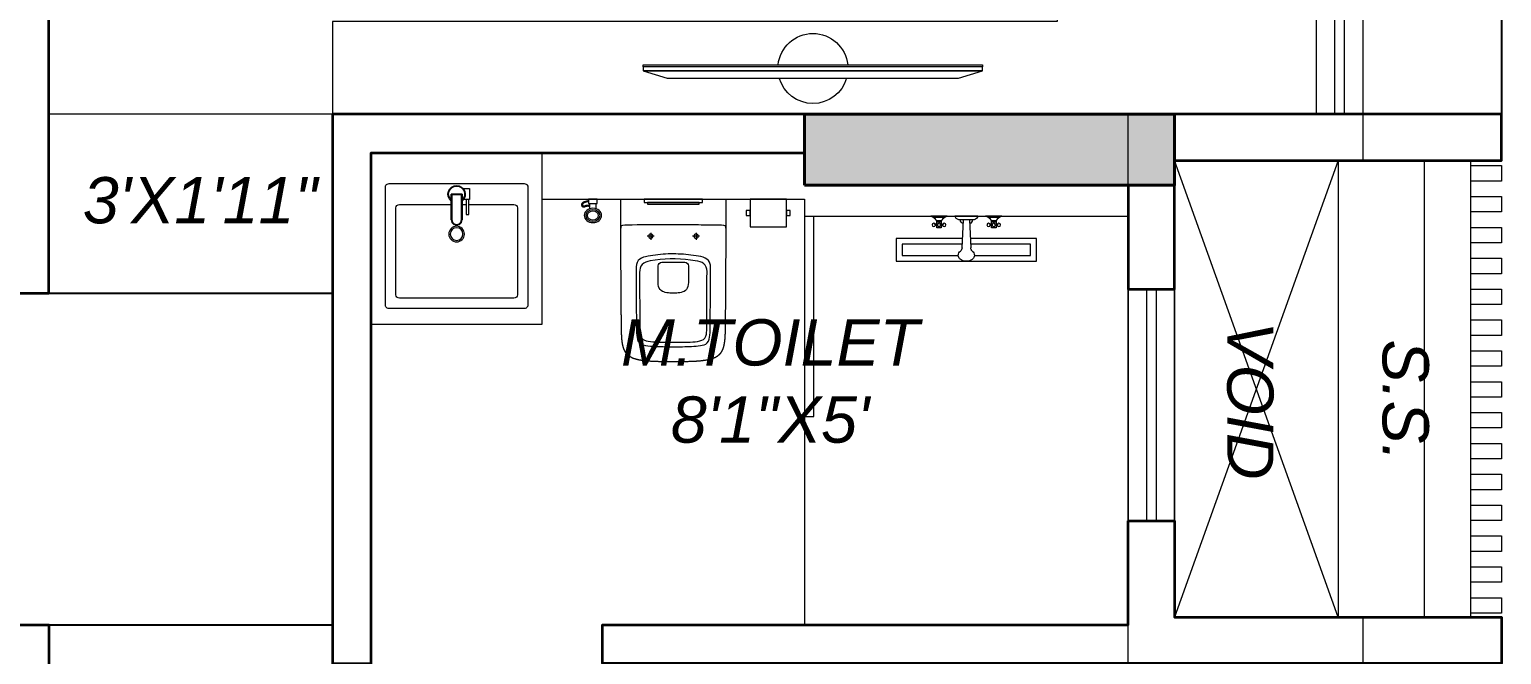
# Model space of a CAD drawing. Header units: millimetres. Extents: x 0 to 125073, y 0 to 71249.
# Drawn here: x 103152 to 107924, y 53263 to 55288 of the extents above; entities that cross this region are included whole.
import ezdxf
from ezdxf.lldxf.tags import DXFTag

# ---------------------------------------------------------------- set-up
doc = ezdxf.new("R2010")
doc.units = ezdxf.units.MM
doc.linetypes.add('DASH', pattern=[1, 0.5, -0.5])
for name, color, linetype, lineweight, true_color in [('DA_BEAM', 7, 'DASH', 15, 0xc2c20000), ('DA_BUILDING LINE', 7, 'Continuous', 9, 0xc2db0000), ('DA_FURNITURE', 102, 'Continuous', 5, 0xc2666666), ('DA_FURNITURE HIDDEN', 102, 'Continuous', 5, 0xc2666666)]:
    doc.layers.add(name, color=color, linetype=linetype, lineweight=lineweight, true_color=true_color)
for name, color, linetype, lineweight in [('DA_CARPET AREA RERA', 30, 'Continuous', 9), ('DA_COLUMN', 40, 'Continuous', 40), ('DA_DOTTED LINES', 8, 'DASH', 5), ('DA_ELEVATION FEATURE', 5, 'Continuous', 5), ('DA_LINE', 155, 'Continuous', 9), ('DA_TEXT IN SQ.FT', 193, 'Continuous', 9), ('DA_WALL', 7, 'Continuous', 35), ('DA_WINDOW', 4, 'Continuous', 9)]:
    doc.layers.add(name, color=color, linetype=linetype, lineweight=lineweight)
for name, color, linetype in [('DA_CHAJJA', 44, 'Continuous'), ('DA_COLUMN HATCH', 251, 'Continuous'), ('DA_DOOR', 35, 'Continuous')]:
    doc.layers.add(name, color=color, linetype=linetype)
doc.styles.get("Standard").update_dxf_attribs({"font": 'arial.ttf'})
tags = doc.linetypes.add('( Hidden )', pattern=[0.375, 0.25, -0.125]).pattern_tags.tags
tags[6:7] = [DXFTag(74, 4), DXFTag(75, 0), DXFTag(340, '0'), DXFTag(46, 1.0), DXFTag(50, 0.0), DXFTag(44, 0.0), DXFTag(45, 0.0)]
tags[4:5] = [DXFTag(74, 4), DXFTag(75, 0), DXFTag(340, '0'), DXFTag(46, 1.0), DXFTag(50, 0.0), DXFTag(44, 0.0), DXFTag(45, 0.0)]

# ---------------------------------------------------------------- blocks, each defined once
blk = doc.blocks.new('GSHGJSDFGJ')
at = {"layer": 'DA_BUILDING LINE', "linetype": '( Hidden )', "ltscale": 500}
blk.add_lwpolyline([(-3283.6, 99801.5), (676.4, 99801.5), (676.4, 97466.5), (1941.4, 97466.5), (1941.4, 98841.5), (6431.4, 98841.5), (6431.4, 95191.5), (5821.4, 95191.5), (5821.4, 93711.5), (6431.4, 93711.5), (6431.4, 90061.5), (-533.6, 90061.5), (-533.6, 91111.5), (-1283.6, 91111.5), (-2523.6, 91111.5), (-2523.6, 89661.5), (-5998.6, 89661.5)], dxfattribs=at)
blk = doc.blocks.new('A$C7B5F7F67-flat-2-flat-1-flat-2')
at = {"layer": 'DA_FURNITURE', "ltscale": 8}
for p, q in [((0.0675, -0.045), (0.0675, -0.2128)), ((0.36, -0.0338), (0.0788, -0.0338)), ((0.3713, -0.4163), (0.3713, -0.045)), ((0.0675, -0.2484), (0.0675, -0.2614)), ((0.0675, -0.2696), (0.0675, -0.4163)), ((0.0788, -0.4275), (0.36, -0.4275))]:
    blk.add_line(p, q, dxfattribs=at)
at = {"layer": 'DA_FURNITURE'}
for points in [[(0.0113, -0.4613), (0.3938, -0.4613), (0.3967, -0.4609), (0.3994, -0.4597), (0.4017, -0.458), (0.4035, -0.4556), (0.4046, -0.4529), (0.405, -0.45), (0.405, -0.0113), (0.4046, -0.0083), (0.4035, -0.0056), (0.4017, -0.0033), (0.3994, -0.0015), (0.3967, -0.0004), (0.3938, 0), (0.0113, 0), (0.0083, -0.0004), (0.0056, -0.0015), (0.0033, -0.0033), (0.0015, -0.0056), (0.0004, -0.0083), (0, -0.0113), (0, -0.45), (0.0004, -0.4529), (0.0015, -0.4556), (0.0033, -0.458), (0.0056, -0.4597), (0.0083, -0.4609)], [(0.1171, -0.2484), (0.0342, -0.2484), (0.0342, -0.2128), (0.1171, -0.2128), (0.126, -0.2152), (0.1325, -0.2217), (0.1349, -0.2306), (0.1325, -0.2395), (0.126, -0.246)], [(0.1171, -0.2463), (0.0363, -0.2463), (0.0363, -0.215), (0.1171, -0.215), (0.1249, -0.2171), (0.1307, -0.2228), (0.1327, -0.2306), (0.1307, -0.2384), (0.1249, -0.2442)], [(0.052, -0.2696), (0.052, -0.2614), (0.0997, -0.2614), (0.0997, -0.2696)]]:
    blk.add_lwpolyline(points, close=True, dxfattribs=at)
for points in [[(0.1171, -0.2128), (0.0342, -0.2128), (0.0342, -0.2484), (0.1171, -0.2484)], [(0.0163, -0.2523), (0.0163, -0.2523), (0.0163, -0.2724), (0.052, -0.2724), (0.052, -0.2524)]]:
    blk.add_lwpolyline(points, dxfattribs=at)
at = {"layer": 'DA_FURNITURE', "ltscale": 8}
for radius in [0.0253, 0.0205]:
    blk.add_circle((0.1637, -0.2304), radius, dxfattribs=at)
for centre, radius, start, end in [((0.0788, -0.045), 0.0113, 90, 180), ((0.36, -0.045), 0.0113, 360, 90), ((0.0342, -0.2306), 0.0281, 39.2551, 320.7449), ((0.0342, -0.2306), 0.026, 43.2723, 316.7277), ((0.0788, -0.4163), 0.0113, 180, 270), ((0.36, -0.4163), 0.0113, 270, 360)]:
    blk.add_arc(centre, radius, start, end, dxfattribs=at)
blk = doc.blocks.new('wc2')
at = {"layer": 'DA_FURNITURE'}
for p, q in [((-0.5973, -0.2609), (-0.6148, -0.2609)), ((-0.5973, -0.2814), (-0.6148, -0.2814))]:
    blk.add_line(p, q, dxfattribs=at)
for points in [[(-0.5384, 0.2388), (-0.5384, 0.3562), (-0.6288, 0.3562), (-0.6288, 0.2388)], [(-0.5758, 0.3562), (-0.5758, 0.3678), (-0.5921, 0.3678), (-0.5921, 0.3562)], [(-0.5758, 0.2257), (-0.5758, 0.2388), (-0.5921, 0.2388), (-0.5921, 0.2257)], [(-0.6288, -0.1808), (-0.6288, 0.0535), (-0.6288, 0.1121), (-0.6288, 0.1414), (-0.6288, 0.1561), (-0.6288, 0.1597), (-0.6288, 0.16), (-0.6288, 0.16), (-0.6288, 0.1601), (-0.6288, 0.1601), (-0.6288, 0.1601), (-0.6288, 0.1601), (-0.6287, 0.1601), (-0.6287, 0.1601), (-0.6285, 0.1601), (-0.6281, 0.1601), (-0.6277, 0.1601), (-0.6273, 0.1601), (-0.6269, 0.1601), (-0.6265, 0.1601), (-0.6261, 0.1601), (-0.6257, 0.1601), (-0.6253, 0.1601), (-0.6248, 0.1601), (-0.6244, 0.1601), (-0.624, 0.1601), (-0.6236, 0.1601), (-0.6231, 0.1601), (-0.6227, 0.1601), (-0.6223, 0.1601), (-0.6218, 0.1601), (-0.6214, 0.16), (-0.6209, 0.16), (-0.6205, 0.16), (-0.62, 0.16), (-0.6196, 0.16), (-0.6191, 0.16), (-0.6186, 0.16), (-0.6182, 0.16), (-0.6177, 0.16), (-0.6172, 0.16), (-0.6168, 0.16), (-0.6163, 0.16), (-0.6158, 0.16), (-0.6148, 0.16), (-0.6138, 0.16), (-0.6128, 0.16), (-0.6118, 0.16), (-0.6108, 0.16), (-0.6098, 0.16), (-0.6088, 0.16), (-0.6077, 0.16), (-0.6067, 0.16), (-0.6056, 0.16), (-0.6046, 0.16), (-0.6035, 0.16), (-0.6024, 0.16), (-0.6013, 0.16), (-0.6003, 0.16), (-0.5992, 0.16), (-0.5981, 0.16), (-0.597, 0.16), (-0.5958, 0.16), (-0.5947, 0.16), (-0.5936, 0.16), (-0.5925, 0.16), (-0.5914, 0.16), (-0.5902, 0.16), (-0.588, 0.16), (-0.5857, 0.16), (-0.5811, 0.16), (-0.5788, 0.16), (-0.5766, 0.16), (-0.5743, 0.16), (-0.572, 0.16), (-0.5709, 0.16), (-0.5698, 0.16), (-0.5687, 0.16), (-0.5675, 0.16), (-0.5664, 0.16), (-0.5653, 0.16), (-0.5642, 0.16), (-0.5631, 0.16), (-0.562, 0.16), (-0.5609, 0.16), (-0.5599, 0.16), (-0.5588, 0.16), (-0.5577, 0.16), (-0.5567, 0.16), (-0.5556, 0.16), (-0.5546, 0.16), (-0.5535, 0.16), (-0.5525, 0.16), (-0.5515, 0.16), (-0.5505, 0.16), (-0.5495, 0.16), (-0.5485, 0.16), (-0.5475, 0.16), (-0.5471, 0.16), (-0.5466, 0.16), (-0.5461, 0.16), (-0.5456, 0.16), (-0.5452, 0.16), (-0.5447, 0.16), (-0.5442, 0.16), (-0.5438, 0.16), (-0.5433, 0.16), (-0.5428, 0.16), (-0.5424, 0.16), (-0.5419, 0.16), (-0.5415, 0.16), (-0.541, 0.16), (-0.5406, 0.16), (-0.5402, 0.16), (-0.5397, 0.1599), (-0.5393, 0.1599), (-0.5389, 0.1599), (-0.5385, 0.1599), (-0.538, 0.1599), (-0.5376, 0.1599), (-0.5372, 0.1599), (-0.5368, 0.1599), (-0.5364, 0.1599), (-0.536, 0.1599), (-0.5356, 0.1599), (-0.5352, 0.1599), (-0.5348, 0.1599), (-0.5344, 0.1599), (-0.5343, 0.1599), (-0.5343, 0.1599), (-0.5343, 0.1599), (-0.5343, 0.1599), (-0.5343, 0.1599), (-0.5343, 0.1599), (-0.5342, 0.1599), (-0.5342, 0.1599), (-0.534, 0.1599), (-0.5333, 0.1599), (-0.5304, 0.1599), (-0.5276, 0.1599), (-0.5219, 0.1598), (-0.519, 0.1598), (-0.5183, 0.1598), (-0.5179, 0.1598), (-0.5178, 0.1598), (-0.5177, 0.1598), (-0.5177, 0.1598), (-0.5177, 0.1598), (-0.5177, 0.1598), (-0.5176, 0.1598), (-0.5176, 0.1598), (-0.5174, 0.1598), (-0.5167, 0.1598), (-0.5052, 0.1597), (-0.4938, 0.1596), (-0.4824, 0.1595), (-0.4709, 0.1594), (-0.4595, 0.1594), (-0.4138, 0.1591), (-0.4023, 0.1591), (-0.3909, 0.159), (-0.3852, 0.1589), (-0.3794, 0.1589), (-0.368, 0.1588), (-0.3451, 0.1587), (-0.3222, 0.1585), (-0.2993, 0.1583), (-0.2878, 0.1583), (-0.2763, 0.1582), (-0.2649, 0.1581), (-0.2534, 0.1581), (-0.252, 0.1581), (-0.2516, 0.1581), (-0.2515, 0.1581), (-0.2514, 0.1581), (-0.2514, 0.1581), (-0.2513, 0.1581), (-0.2513, 0.1581), (-0.251, 0.158), (-0.2495, 0.158), (-0.2467, 0.158), (-0.241, 0.158), (-0.2353, 0.158), (-0.2296, 0.1579), (-0.2267, 0.1579), (-0.2239, 0.1579), (-0.221, 0.1579), (-0.2182, 0.1578), (-0.2153, 0.1578), (-0.2124, 0.1577), (-0.2096, 0.1577), (-0.2067, 0.1576), (-0.2039, 0.1576), (-0.201, 0.1575), (-0.1982, 0.1574), (-0.1968, 0.1573), (-0.1953, 0.1573), (-0.1939, 0.1572), (-0.1925, 0.1572), (-0.1911, 0.1571), (-0.1896, 0.157), (-0.1882, 0.157), (-0.1868, 0.1569), (-0.1854, 0.1568), (-0.185, 0.1568), (-0.185, 0.1568), (-0.185, 0.1568), (-0.185, 0.1568), (-0.1849, 0.1568), (-0.1849, 0.1568), (-0.1848, 0.1568), (-0.1845, 0.1568), (-0.1831, 0.1567), (-0.1817, 0.1566), (-0.1804, 0.1565), (-0.179, 0.1564), (-0.1777, 0.1563), (-0.1763, 0.1562), (-0.1749, 0.1561), (-0.1736, 0.156), (-0.1722, 0.1558), (-0.1708, 0.1557), (-0.1695, 0.1555), (-0.1681, 0.1554), (-0.1668, 0.1552), (-0.1661, 0.1551), (-0.1654, 0.155), (-0.1647, 0.1549), (-0.164, 0.1548), (-0.1634, 0.1547), (-0.1627, 0.1546), (-0.162, 0.1545), (-0.1613, 0.1544), (-0.1607, 0.1542), (-0.16, 0.1541), (-0.1593, 0.154), (-0.1586, 0.1539), (-0.158, 0.1538), (-0.1573, 0.1536), (-0.1566, 0.1535), (-0.156, 0.1533), (-0.1553, 0.1532), (-0.1546, 0.1531), (-0.154, 0.1529), (-0.1536, 0.1528), (-0.1535, 0.1528), (-0.1534, 0.1528), (-0.1534, 0.1528), (-0.1533, 0.1528), (-0.1527, 0.1526), (-0.1521, 0.1525), (-0.1515, 0.1523), (-0.1509, 0.1522), (-0.1503, 0.152), (-0.1497, 0.1519), (-0.1491, 0.1517), (-0.1486, 0.1515), (-0.148, 0.1513), (-0.1474, 0.1512), (-0.1468, 0.151), (-0.1462, 0.1508), (-0.1456, 0.1506), (-0.1451, 0.1504), (-0.1445, 0.1502), (-0.1439, 0.15), (-0.1433, 0.1498), (-0.1427, 0.1496), (-0.1422, 0.1494), (-0.1416, 0.1491), (-0.141, 0.1489), (-0.1405, 0.1487), (-0.1399, 0.1484), (-0.1393, 0.1482), (-0.1388, 0.1479), (-0.1382, 0.1477), (-0.1377, 0.1474), (-0.1371, 0.1471), (-0.1366, 0.1469), (-0.136, 0.1466), (-0.1355, 0.1463), (-0.135, 0.146), (-0.1344, 0.1457), (-0.1339, 0.1454), (-0.1334, 0.1451), (-0.1329, 0.1448), (-0.1323, 0.1444), (-0.1318, 0.1441), (-0.1313, 0.1438), (-0.1308, 0.1434), (-0.1303, 0.1431), (-0.1298, 0.1427), (-0.1293, 0.1424), (-0.1288, 0.142), (-0.1283, 0.1416), (-0.1279, 0.1412), (-0.1277, 0.1411), (-0.1277, 0.1411), (-0.1277, 0.1411), (-0.1277, 0.1411), (-0.1277, 0.1411), (-0.1277, 0.1411), (-0.1275, 0.141), (-0.127, 0.1406), (-0.1266, 0.1401), (-0.1261, 0.1397), (-0.1256, 0.1393), (-0.1252, 0.1388), (-0.1247, 0.1384), (-0.1242, 0.138), (-0.1238, 0.1375), (-0.1234, 0.137), (-0.1229, 0.1366), (-0.1225, 0.1361), (-0.1221, 0.1356), (-0.1217, 0.1352), (-0.1213, 0.1347), (-0.1209, 0.1342), (-0.1205, 0.1337), (-0.1201, 0.1332), (-0.1198, 0.1327), (-0.1194, 0.1322), (-0.1191, 0.1317), (-0.1187, 0.1312), (-0.1184, 0.1307), (-0.118, 0.1301), (-0.1177, 0.1296), (-0.1173, 0.1291), (-0.117, 0.1285), (-0.1167, 0.128), (-0.1164, 0.1275), (-0.1161, 0.1269), (-0.1158, 0.1264), (-0.1155, 0.1258), (-0.1152, 0.1253), (-0.1149, 0.1247), (-0.1146, 0.1241), (-0.1144, 0.1236), (-0.1141, 0.123), (-0.1138, 0.1224), (-0.1136, 0.1219), (-0.1133, 0.1213), (-0.1131, 0.1207), (-0.1128, 0.1201), (-0.1126, 0.1195), (-0.1124, 0.119), (-0.1121, 0.1184), (-0.1119, 0.1178), (-0.1117, 0.1172), (-0.1115, 0.1166), (-0.1113, 0.116), (-0.1111, 0.1154), (-0.1109, 0.1148), (-0.1107, 0.1142), (-0.1105, 0.1136), (-0.1103, 0.113), (-0.1101, 0.1124), (-0.1099, 0.1117), (-0.1098, 0.1111), (-0.1096, 0.1105), (-0.1094, 0.1099), (-0.1092, 0.1093), (-0.1091, 0.1087), (-0.1089, 0.1081), (-0.1088, 0.1074), (-0.1086, 0.1068), (-0.1085, 0.1062), (-0.1083, 0.1056), (-0.1082, 0.105), (-0.108, 0.1043), (-0.1079, 0.1037), (-0.1078, 0.1031), (-0.1076, 0.1025), (-0.1075, 0.1018), (-0.1073, 0.1006), (-0.107, 0.0993), (-0.1068, 0.0981), (-0.1066, 0.0968), (-0.1064, 0.0956), (-0.1062, 0.0944), (-0.106, 0.0931), (-0.1058, 0.0919), (-0.1056, 0.0907), (-0.1054, 0.0894), (-0.1053, 0.0888), (-0.1053, 0.0885), (-0.1053, 0.0884), (-0.1053, 0.0883), (-0.1053, 0.0883), (-0.1053, 0.0882), (-0.1051, 0.0868), (-0.1049, 0.0854), (-0.1047, 0.084), (-0.1045, 0.0827), (-0.1044, 0.0813), (-0.1042, 0.0799), (-0.1041, 0.0785), (-0.1039, 0.0771), (-0.1038, 0.0757), (-0.1037, 0.0743), (-0.1036, 0.0729), (-0.1034, 0.0715), (-0.1033, 0.0701), (-0.1032, 0.0687), (-0.1031, 0.0674), (-0.103, 0.066), (-0.1029, 0.0646), (-0.1028, 0.0632), (-0.1028, 0.0618), (-0.1027, 0.0604), (-0.1026, 0.059), (-0.1025, 0.0576), (-0.1025, 0.0562), (-0.1024, 0.0548), (-0.1023, 0.0534), (-0.1023, 0.052), (-0.1022, 0.0506), (-0.1021, 0.0478), (-0.102, 0.045), (-0.102, 0.0422), (-0.1019, 0.0394), (-0.1018, 0.0366), (-0.1017, 0.0338), (-0.1017, 0.031), (-0.1016, 0.0254), (-0.1015, 0.024), (-0.1015, 0.0234), (-0.1015, 0.0226), (-0.1014, 0.0198), (-0.1014, 0.0169), (-0.1013, 0.0141), (-0.1013, 0.0112), (-0.1012, 0.0084), (-0.1012, 0.0055), (-0.1012, 0.0026), (-0.1012, -0.0002), (-0.1011, -0.0031), (-0.1011, -0.0059), (-0.1011, -0.0088), (-0.1011, -0.0116), (-0.1011, -0.0145), (-0.1011, -0.0174), (-0.1012, -0.0202), (-0.1012, -0.0231), (-0.1012, -0.0259), (-0.1012, -0.0288), (-0.1013, -0.0317), (-0.1013, -0.0345), (-0.1014, -0.0374), (-0.1014, -0.0402), (-0.1015, -0.0431), (-0.1016, -0.0487), (-0.1017, -0.0543), (-0.1018, -0.057), (-0.1019, -0.0598), (-0.1019, -0.0626), (-0.102, -0.0654), (-0.1021, -0.0682), (-0.1022, -0.071), (-0.1023, -0.0724), (-0.1023, -0.0738), (-0.1024, -0.0752), (-0.1024, -0.0766), (-0.1025, -0.078), (-0.1026, -0.0794), (-0.1026, -0.0808), (-0.1027, -0.0822), (-0.1028, -0.0836), (-0.1029, -0.085), (-0.103, -0.0864), (-0.1031, -0.0878), (-0.1032, -0.0892), (-0.1033, -0.0906), (-0.1034, -0.092), (-0.1035, -0.0934), (-0.1036, -0.0948), (-0.1038, -0.0962), (-0.1039, -0.0976), (-0.104, -0.0989), (-0.1042, -0.1003), (-0.1043, -0.1017), (-0.1045, -0.1031), (-0.1046, -0.1045), (-0.1048, -0.1059), (-0.105, -0.1073), (-0.1051, -0.108), (-0.1051, -0.108), (-0.1051, -0.108), (-0.1051, -0.1081), (-0.1051, -0.1083), (-0.1052, -0.1086), (-0.1053, -0.1098), (-0.1055, -0.111), (-0.1057, -0.1123), (-0.1059, -0.1135), (-0.1061, -0.1148), (-0.1063, -0.116), (-0.1065, -0.1173), (-0.1067, -0.1185), (-0.1069, -0.1198), (-0.1071, -0.121), (-0.1074, -0.1223), (-0.1075, -0.1229), (-0.1076, -0.1235), (-0.1078, -0.1242), (-0.1079, -0.1248), (-0.108, -0.1254), (-0.1082, -0.126), (-0.1083, -0.1267), (-0.1085, -0.1273), (-0.1086, -0.1279), (-0.1088, -0.1285), (-0.1089, -0.1292), (-0.1091, -0.1298), (-0.1092, -0.1304), (-0.1094, -0.131), (-0.1096, -0.1316), (-0.1098, -0.1323), (-0.1099, -0.1329), (-0.1101, -0.1335), (-0.1103, -0.1341), (-0.1105, -0.1347), (-0.1107, -0.1353), (-0.1109, -0.1359), (-0.1111, -0.1365), (-0.1113, -0.1371), (-0.1115, -0.1377), (-0.1117, -0.1383), (-0.112, -0.1389), (-0.1122, -0.1395), (-0.1124, -0.1401), (-0.1126, -0.1407), (-0.1129, -0.1413), (-0.1131, -0.1419), (-0.1134, -0.1425), (-0.1136, -0.143), (-0.1139, -0.1436), (-0.1142, -0.1442), (-0.1144, -0.1448), (-0.1147, -0.1453), (-0.115, -0.1459), (-0.1153, -0.1464), (-0.1156, -0.147), (-0.1159, -0.1476), (-0.1162, -0.1481), (-0.1165, -0.1487), (-0.1168, -0.1492), (-0.1171, -0.1497), (-0.1174, -0.1503), (-0.1178, -0.1508), (-0.1181, -0.1513), (-0.1185, -0.1519), (-0.1188, -0.1524), (-0.1192, -0.1529), (-0.1195, -0.1534), (-0.1199, -0.1539), (-0.1203, -0.1544), (-0.1207, -0.1549), (-0.1211, -0.1554), (-0.1215, -0.1559), (-0.1219, -0.1564), (-0.1223, -0.1568), (-0.1227, -0.1573), (-0.1231, -0.1578), (-0.1235, -0.1582), (-0.124, -0.1587), (-0.1244, -0.1591), (-0.1249, -0.1596), (-0.1253, -0.16), (-0.1258, -0.1605), (-0.1263, -0.1609), (-0.1268, -0.1613), (-0.1268, -0.1614), (-0.1269, -0.1614), (-0.1269, -0.1614), (-0.1269, -0.1615), (-0.1271, -0.1616), (-0.1273, -0.1618), (-0.1278, -0.1622), (-0.1282, -0.1625), (-0.1287, -0.1629), (-0.1292, -0.1633), (-0.1297, -0.1636), (-0.1302, -0.164), (-0.1307, -0.1644), (-0.1312, -0.1647), (-0.1317, -0.165), (-0.1322, -0.1654), (-0.1327, -0.1657), (-0.1333, -0.166), (-0.1338, -0.1663), (-0.1343, -0.1666), (-0.1348, -0.1669), (-0.1354, -0.1672), (-0.1359, -0.1675), (-0.1364, -0.1678), (-0.137, -0.1681), (-0.1375, -0.1683), (-0.1381, -0.1686), (-0.1386, -0.1688), (-0.1392, -0.1691), (-0.1397, -0.1693), (-0.1403, -0.1696), (-0.1409, -0.1698), (-0.1414, -0.17), (-0.142, -0.1703), (-0.1425, -0.1705), (-0.1431, -0.1707), (-0.1437, -0.1709), (-0.1443, -0.1711), (-0.1448, -0.1713), (-0.1454, -0.1715), (-0.146, -0.1717), (-0.1466, -0.1719), (-0.1472, -0.1721), (-0.1477, -0.1723), (-0.1483, -0.1724), (-0.1489, -0.1726), (-0.1495, -0.1728), (-0.1501, -0.1729), (-0.1507, -0.1731), (-0.1513, -0.1732), (-0.1519, -0.1734), (-0.1521, -0.1735), (-0.1522, -0.1735), (-0.1523, -0.1735), (-0.1525, -0.1735), (-0.1531, -0.1737), (-0.1538, -0.1739), (-0.1545, -0.174), (-0.1551, -0.1742), (-0.1558, -0.1743), (-0.1565, -0.1744), (-0.1571, -0.1746), (-0.1578, -0.1747), (-0.1585, -0.1748), (-0.1591, -0.175), (-0.1598, -0.1751), (-0.1605, -0.1752), (-0.1612, -0.1753), (-0.1618, -0.1754), (-0.1625, -0.1756), (-0.1632, -0.1757), (-0.1638, -0.1758), (-0.1645, -0.1759), (-0.1652, -0.176), (-0.1659, -0.1761), (-0.1665, -0.1761), (-0.1672, -0.1762), (-0.1686, -0.1764), (-0.1699, -0.1766), (-0.1713, -0.1767), (-0.1727, -0.1769), (-0.174, -0.177), (-0.1754, -0.1771), (-0.1767, -0.1772), (-0.1781, -0.1773), (-0.1795, -0.1774), (-0.1808, -0.1775), (-0.1822, -0.1776), (-0.1835, -0.1777), (-0.1836, -0.1777), (-0.1836, -0.1777), (-0.1836, -0.1777), (-0.1836, -0.1777), (-0.1837, -0.1777), (-0.1837, -0.1777), (-0.1841, -0.1777), (-0.1848, -0.1778), (-0.1862, -0.1779), (-0.1877, -0.1779), (-0.1891, -0.178), (-0.1905, -0.1781), (-0.1919, -0.1781), (-0.1934, -0.1782), (-0.1948, -0.1783), (-0.1962, -0.1783), (-0.1976, -0.1784), (-0.1991, -0.1784), (-0.2005, -0.1785), (-0.2033, -0.1785), (-0.2062, -0.1786), (-0.209, -0.1787), (-0.2119, -0.1787), (-0.2148, -0.1788), (-0.2176, -0.1788), (-0.2205, -0.1789), (-0.2233, -0.1789), (-0.2262, -0.1789), (-0.229, -0.1789), (-0.2319, -0.179), (-0.2376, -0.179), (-0.2433, -0.179), (-0.249, -0.179), (-0.2504, -0.179), (-0.2518, -0.179), (-0.2547, -0.1791), (-0.2604, -0.1791), (-0.2719, -0.1792), (-0.2833, -0.1792), (-0.3062, -0.1794), (-0.312, -0.1795), (-0.3148, -0.1795), (-0.3163, -0.1795), (-0.3166, -0.1795), (-0.3166, -0.1795), (-0.3166, -0.1795), (-0.3167, -0.1795), (-0.3168, -0.1795), (-0.3169, -0.1795), (-0.3173, -0.1795), (-0.3187, -0.1795), (-0.3416, -0.1797), (-0.3875, -0.18), (-0.4104, -0.1801), (-0.4333, -0.1802), (-0.4448, -0.1803), (-0.4476, -0.1803), (-0.4491, -0.1803), (-0.4498, -0.1803), (-0.45, -0.1804), (-0.45, -0.1804), (-0.45, -0.1804), (-0.45, -0.1804), (-0.45, -0.1804), (-0.4501, -0.1804), (-0.4502, -0.1804), (-0.4531, -0.1804), (-0.4645, -0.1804), (-0.4873, -0.1806), (-0.4987, -0.1806), (-0.5044, -0.1807), (-0.5102, -0.1807), (-0.5159, -0.1807), (-0.5162, -0.1807), (-0.5163, -0.1807), (-0.5164, -0.1807), (-0.5164, -0.1807), (-0.5164, -0.1807), (-0.5164, -0.1807), (-0.5164, -0.1807), (-0.5164, -0.1807), (-0.5166, -0.1807), (-0.517, -0.1807), (-0.5177, -0.1807), (-0.5205, -0.1808), (-0.5262, -0.1808), (-0.5319, -0.1809), (-0.5326, -0.1809), (-0.5328, -0.1809), (-0.5329, -0.1809), (-0.533, -0.1809), (-0.533, -0.1809), (-0.533, -0.1809), (-0.533, -0.1809), (-0.533, -0.1809), (-0.5331, -0.1809), (-0.5333, -0.1809), (-0.5337, -0.1809), (-0.5341, -0.1809), (-0.5341, -0.1809), (-0.5342, -0.1809), (-0.5342, -0.1809), (-0.5342, -0.1809), (-0.5342, -0.1809), (-0.5342, -0.1809), (-0.5342, -0.1809), (-0.5342, -0.1809), (-0.5342, -0.1809), (-0.5346, -0.1809), (-0.535, -0.1809), (-0.5354, -0.1809), (-0.5358, -0.1809), (-0.5362, -0.181), (-0.5366, -0.181), (-0.537, -0.181), (-0.5374, -0.181), (-0.5378, -0.181), (-0.5382, -0.181), (-0.5387, -0.181), (-0.5391, -0.181), (-0.5395, -0.181), (-0.54, -0.181), (-0.5404, -0.181), (-0.5408, -0.181), (-0.5413, -0.181), (-0.5417, -0.181), (-0.5422, -0.181), (-0.5426, -0.181), (-0.5431, -0.181), (-0.5435, -0.181), (-0.544, -0.181), (-0.5445, -0.181), (-0.5449, -0.181), (-0.5454, -0.181), (-0.5459, -0.181), (-0.5464, -0.181), (-0.5468, -0.181), (-0.5473, -0.181), (-0.5483, -0.181), (-0.5493, -0.181), (-0.5503, -0.181), (-0.5513, -0.181), (-0.5523, -0.181), (-0.5533, -0.181), (-0.5544, -0.181), (-0.5554, -0.181), (-0.5565, -0.181), (-0.5575, -0.181), (-0.5586, -0.181), (-0.5597, -0.181), (-0.5607, -0.181), (-0.5618, -0.181), (-0.5629, -0.181), (-0.564, -0.1809), (-0.5651, -0.1809), (-0.5662, -0.1809), (-0.5673, -0.1809), (-0.5685, -0.1809), (-0.5696, -0.1809), (-0.5707, -0.1809), (-0.5718, -0.1809), (-0.573, -0.1809), (-0.5752, -0.1809), (-0.5775, -0.1809), (-0.5798, -0.1809), (-0.5844, -0.1809), (-0.5867, -0.1809), (-0.5889, -0.1809), (-0.5912, -0.1809), (-0.5923, -0.1809), (-0.5935, -0.1809), (-0.5946, -0.1809), (-0.5957, -0.1809), (-0.5968, -0.1809), (-0.5979, -0.1809), (-0.599, -0.1809), (-0.6001, -0.1808), (-0.6012, -0.1808), (-0.6023, -0.1808), (-0.6034, -0.1808), (-0.6045, -0.1808), (-0.6055, -0.1808), (-0.6066, -0.1808), (-0.6076, -0.1808), (-0.6087, -0.1808), (-0.6097, -0.1808), (-0.6107, -0.1808), (-0.6117, -0.1808), (-0.6127, -0.1808), (-0.6137, -0.1808), (-0.6147, -0.1808), (-0.6157, -0.1808), (-0.6162, -0.1808), (-0.6167, -0.1808), (-0.6171, -0.1808), (-0.6176, -0.1808), (-0.6181, -0.1808), (-0.6185, -0.1808), (-0.619, -0.1808), (-0.6195, -0.1808), (-0.6199, -0.1808), (-0.6204, -0.1808), (-0.6208, -0.1808), (-0.6213, -0.1808), (-0.6217, -0.1808), (-0.6222, -0.1808), (-0.6226, -0.1808), (-0.6231, -0.1808), (-0.6235, -0.1808), (-0.6239, -0.1808), (-0.6243, -0.1808), (-0.6248, -0.1808), (-0.6252, -0.1808), (-0.6256, -0.1808), (-0.626, -0.1808), (-0.6264, -0.1808), (-0.6268, -0.1808), (-0.6272, -0.1808), (-0.6276, -0.1808), (-0.628, -0.1808), (-0.6284, -0.1808), (-0.6288, -0.1808)], [(-0.6174, -0.1051), (-0.6174, 0.0844), (-0.6288, 0.0844), (-0.6288, -0.1051)], [(-0.6117, -0.0938), (-0.6117, 0.073), (-0.6174, 0.073), (-0.6174, -0.0938)], [(-0.6288, -0.2851), (-0.6148, -0.2851), (-0.6148, -0.2572), (-0.6288, -0.2572)]]:
    blk.add_lwpolyline(points, close=True, dxfattribs=at)
for points in [[(-0.5198, 0.0632), (-0.4971, 0.0632)], [(-0.5085, 0.0746), (-0.5085, 0.0519)], [(-0.5198, -0.0837), (-0.4971, -0.0837)], [(-0.5085, -0.0724), (-0.5085, -0.0951)]]:
    blk.add_lwpolyline(points, dxfattribs=at)
at = {"layer": 'DA_FURNITURE', "extrusion": (0, 0, -1)}
for major_axis, ratio in [((0, 0.028), 0.833333), ((0, 0.0233), 0.8), ((0, 0.0186), 0.75)]:
    blk.add_ellipse((-0.5756, -0.2711), major_axis=major_axis, ratio=ratio, start_param=3.141593, end_param=9.424778, dxfattribs=at)
at = {"layer": 'DA_FURNITURE'}
for points, knots in [([(-0.5343, 0.1599), (-0.5361, 0.1599), (-0.5383, 0.1602), (-0.54, 0.1593), (-0.5421, 0.1583), (-0.5425, 0.1555), (-0.5429, 0.1534), (-0.545, 0.143), (-0.5444, 0.1321), (-0.5445, 0.1215), (-0.5447, 0.0993), (-0.5446, 0.077), (-0.5447, 0.0547), (-0.5447, 0.033), (-0.5447, 0.0112), (-0.5448, -0.0105), (-0.5447, -0.0549), (-0.545, -0.0994), (-0.5445, -0.1439), (-0.5444, -0.1544), (-0.5449, -0.1652), (-0.5427, -0.1755), (-0.5422, -0.1775), (-0.5417, -0.1797), (-0.5396, -0.1805), (-0.538, -0.1811), (-0.536, -0.181), (-0.5342, -0.1809)], [0, 0, 0, 0, 1, 1, 1, 2, 2, 2, 3, 3, 3, 4, 4, 4, 5, 5, 5, 6, 6, 6, 7, 7, 7, 8, 8, 8, 9, 9, 9, 9]), ([(-0.1501, -0.0105), (-0.1502, -0.0326), (-0.1503, -0.0549), (-0.1517, -0.077), (-0.1523, -0.0873), (-0.153, -0.0982), (-0.156, -0.1082), (-0.1573, -0.1125), (-0.1593, -0.1171), (-0.1625, -0.1204), (-0.1653, -0.1234), (-0.1692, -0.1253), (-0.1731, -0.1265), (-0.1828, -0.1294), (-0.1933, -0.1295), (-0.2033, -0.1298), (-0.2143, -0.1301), (-0.2252, -0.1302), (-0.2362, -0.1302), (-0.2584, -0.1304), (-0.2806, -0.1305), (-0.3029, -0.1307), (-0.325, -0.1308), (-0.3472, -0.131), (-0.3693, -0.1312), (-0.3804, -0.1313), (-0.3914, -0.1315), (-0.4025, -0.1314), (-0.4119, -0.1314), (-0.4218, -0.1303), (-0.4294, -0.1243), (-0.4367, -0.1183), (-0.4399, -0.1092), (-0.442, -0.1003), (-0.4444, -0.0898), (-0.4459, -0.0792), (-0.4473, -0.0685), (-0.4502, -0.0467), (-0.4513, -0.0246), (-0.4509, -0.0025), (-0.4505, 0.0195), (-0.4485, 0.0414), (-0.445, 0.0632), (-0.4433, 0.0732), (-0.4419, 0.0839), (-0.4374, 0.093), (-0.4333, 0.1011), (-0.4264, 0.1067), (-0.4177, 0.1089), (-0.4128, 0.1102), (-0.4076, 0.1104), (-0.4026, 0.1104), (-0.3972, 0.1104), (-0.3918, 0.1104), (-0.3864, 0.1103), (-0.3753, 0.1102), (-0.3642, 0.1102), (-0.353, 0.1101), (-0.3309, 0.1099), (-0.3087, 0.1097), (-0.2866, 0.1096), (-0.2646, 0.1094), (-0.2426, 0.1094), (-0.2205, 0.1092), (-0.2096, 0.109), (-0.1987, 0.1089), (-0.1878, 0.1079), (-0.1789, 0.1071), (-0.1692, 0.106), (-0.1626, 0.0993), (-0.1568, 0.0936), (-0.1551, 0.0852), (-0.1539, 0.0775), (-0.1524, 0.068), (-0.1518, 0.0584), (-0.1513, 0.0488), (-0.1504, 0.029), (-0.1502, 0.0093), (-0.1501, -0.0105)], [0, 0, 0, 0, 1, 1, 1, 2, 2, 2, 3, 3, 3, 4, 4, 4, 5, 5, 5, 6, 6, 6, 7, 7, 7, 8, 8, 8, 9, 9, 9, 10, 10, 10, 11, 11, 11, 12, 12, 12, 13, 13, 13, 14, 14, 14, 15, 15, 15, 16, 16, 16, 17, 17, 17, 18, 18, 18, 19, 19, 19, 20, 20, 20, 21, 21, 21, 22, 22, 22, 23, 23, 23, 24, 24, 24, 25, 25, 25, 26, 26, 26, 26]), ([(-0.1645, -0.0105), (-0.1646, -0.0326), (-0.1646, -0.0548), (-0.1663, -0.0768), (-0.1671, -0.0864), (-0.1678, -0.0969), (-0.1723, -0.1056), (-0.1767, -0.114), (-0.1851, -0.117), (-0.1939, -0.118), (-0.2044, -0.1193), (-0.2151, -0.1193), (-0.2256, -0.1194), (-0.2366, -0.1195), (-0.2476, -0.1194), (-0.2586, -0.1195), (-0.2807, -0.1195), (-0.3028, -0.1196), (-0.3249, -0.1196), (-0.3359, -0.1196), (-0.347, -0.1197), (-0.358, -0.1197), (-0.369, -0.1197), (-0.3799, -0.1199), (-0.3909, -0.1197), (-0.4001, -0.1195), (-0.41, -0.1187), (-0.4169, -0.1119), (-0.424, -0.1049), (-0.4262, -0.0948), (-0.428, -0.0855), (-0.4361, -0.0428), (-0.437, 0.0019), (-0.4311, 0.045), (-0.4297, 0.0554), (-0.4284, 0.0663), (-0.4252, 0.0764), (-0.4224, 0.0852), (-0.4172, 0.0929), (-0.4083, 0.0962), (-0.399, 0.0997), (-0.3884, 0.0988), (-0.3787, 0.0987), (-0.3677, 0.0987), (-0.3566, 0.0987), (-0.3456, 0.0987), (-0.3235, 0.0986), (-0.3014, 0.0986), (-0.2793, 0.0985), (-0.2572, 0.0985), (-0.2352, 0.0988), (-0.2132, 0.0982), (-0.2079, 0.0981), (-0.2026, 0.0978), (-0.1973, 0.0974), (-0.1928, 0.097), (-0.1882, 0.0965), (-0.1839, 0.0948), (-0.1753, 0.0916), (-0.1711, 0.0841), (-0.1691, 0.0756), (-0.1666, 0.0654), (-0.1659, 0.0549), (-0.1655, 0.0444), (-0.1651, 0.0335), (-0.1649, 0.0225), (-0.1647, 0.0116), (-0.1646, 0.0042), (-0.1645, -0.0031), (-0.1645, -0.0105)], [0, 0, 0, 0, 1, 1, 1, 2, 2, 2, 3, 3, 3, 4, 4, 4, 5, 5, 5, 6, 6, 6, 7, 7, 7, 8, 8, 8, 9, 9, 9, 10, 10, 10, 11, 11, 11, 12, 12, 12, 13, 13, 13, 14, 14, 14, 15, 15, 15, 16, 16, 16, 17, 17, 17, 18, 18, 18, 19, 19, 19, 20, 20, 20, 21, 21, 21, 22, 22, 22, 23, 23, 23, 23]), ([(-0.5085, 0.0703), (-0.5045, 0.0703), (-0.5013, 0.0672), (-0.5013, 0.0632), (-0.5013, 0.0593), (-0.5045, 0.0561), (-0.5085, 0.0561), (-0.5124, 0.0561), (-0.5156, 0.0593), (-0.5156, 0.0632), (-0.5156, 0.0672), (-0.5124, 0.0703), (-0.5085, 0.0703)], [0, 0, 0, 0, 1, 1, 1, 2, 2, 2, 3, 3, 3, 4, 4, 4, 4]), ([(-0.4119, -0.0595), (-0.4, -0.0596), (-0.3763, -0.0596), (-0.3644, -0.0595), (-0.3562, -0.0595), (-0.3474, -0.0596), (-0.3399, -0.0559), (-0.3273, -0.0495), (-0.3251, -0.0343), (-0.3243, -0.0217), (-0.3238, -0.016), (-0.3238, -0.005), (-0.3243, 0.0007), (-0.3251, 0.0134), (-0.3273, 0.0285), (-0.3399, 0.0349), (-0.3474, 0.0386), (-0.3562, 0.0385), (-0.3644, 0.0385), (-0.3644, 0.0385), (-0.3644, 0.0385), (-0.3644, 0.0385), (-0.3763, 0.0386), (-0.4, 0.0386), (-0.4119, 0.0385), (-0.4182, 0.0385), (-0.4236, 0.0333), (-0.4238, 0.027), (-0.4238, 0.027), (-0.4238, 0.027), (-0.4238, 0.027), (-0.4239, 0.0176), (-0.4241, -0.0011), (-0.4241, -0.0105), (-0.4241, -0.0199), (-0.4239, -0.0386), (-0.4238, -0.048), (-0.4236, -0.0543), (-0.4182, -0.0595), (-0.4119, -0.0595)], [0, 0, 0, 0, 1, 1, 1, 2, 2, 2, 3, 3, 3, 4, 4, 4, 5, 5, 5, 6, 6, 6, 7, 7, 7, 8, 8, 8, 9, 9, 9, 10, 10, 10, 11, 11, 11, 12, 12, 12, 13, 13, 13, 13]), ([(-0.5086, -0.0766), (-0.5046, -0.0766), (-0.5014, -0.0798), (-0.5014, -0.0837), (-0.5014, -0.0876), (-0.5046, -0.0908), (-0.5086, -0.0908), (-0.5125, -0.0908), (-0.5157, -0.0876), (-0.5157, -0.0837), (-0.5157, -0.0798), (-0.5125, -0.0766), (-0.5086, -0.0766)], [0, 0, 0, 0, 1, 1, 1, 2, 2, 2, 3, 3, 3, 4, 4, 4, 4]), ([(-0.6229, -0.2851), (-0.6227, -0.2865), (-0.6225, -0.2879), (-0.6219, -0.2913), (-0.6216, -0.2932), (-0.6206, -0.2978), (-0.6199, -0.3005), (-0.6178, -0.3045), (-0.6164, -0.3062), (-0.6133, -0.3078), (-0.6119, -0.3081), (-0.6094, -0.3082), (-0.608, -0.3081), (-0.6058, -0.3071), (-0.6049, -0.3064), (-0.6038, -0.3047), (-0.6035, -0.3037), (-0.6033, -0.302), (-0.6034, -0.3012), (-0.6037, -0.2987), (-0.6042, -0.2969), (-0.6052, -0.2933), (-0.6058, -0.2915), (-0.6068, -0.2874), (-0.6065, -0.2862), (-0.6058, -0.2844), (-0.6055, -0.2837), (-0.6033, -0.2814)], [0, 0, 0, 0, 0.111111, 0.111111, 0.222223, 0.222223, 0.376143, 0.376143, 0.530063, 0.530063, 0.640731, 0.640731, 0.73292, 0.73292, 0.792217, 0.792217, 0.840307, 0.840307, 0.888397, 0.888397, 0.996309, 0.996309, 1.104221, 1.104221, 1.307624, 1.307624, 1.422628, 1.422628, 1.422628, 1.422628]), ([(-0.62, -0.2851), (-0.6194, -0.2878), (-0.6177, -0.3017), (-0.6123, -0.3058), (-0.6037, -0.3045), (-0.6113, -0.2879), (-0.6088, -0.2835), (-0.6075, -0.2814)], [0, 0, 0, 0, 0.330819, 0.619422, 0.81589, 1.132999, 1.422628, 1.422628, 1.422628, 1.422628])]:
    blk.add_open_spline(points, degree=3, knots=knots, dxfattribs=at)
blk = doc.blocks.new('tap')
at = {"layer": 'DA_FURNITURE'}
for p, q in [((-0.1835, -0.2062), (-0.1835, -0.1402)), ((-0.1835, -0.2062), (-0.1835, -0.1402)), ((-0.1775, -0.1944), (-0.1775, -0.1519)), ((-0.1775, -0.1944), (-0.1775, -0.1519)), ((-0.1655, -0.1616), (-0.1655, -0.1845)), ((-0.1655, -0.1616), (-0.1655, -0.1845)), ((-0.1355, -0.1642), (-0.1595, -0.1642)), ((-0.1595, -0.1642), (-0.1595, -0.1822)), ((-0.1355, -0.1642), (-0.1595, -0.1642)), ((-0.1595, -0.1642), (-0.1595, -0.1822)), ((-0.1505, -0.1642), (-0.1505, -0.1582)), ((-0.1505, -0.1642), (-0.1505, -0.1582)), ((-0.1445, -0.1642), (-0.1445, -0.1582)), ((-0.1445, -0.1642), (-0.1445, -0.1582)), ((-0.1355, -0.1822), (-0.1355, -0.1642)), ((-0.1355, -0.1822), (-0.1355, -0.1642)), ((-0.1835, -0.331), (-0.1835, -0.2374)), ((-0.1835, -0.331), (-0.1835, -0.2374)), ((-0.1595, -0.1822), (-0.1355, -0.1822)), ((-0.1595, -0.1822), (-0.1355, -0.1822)), ((-0.1505, -0.1822), (-0.1505, -0.1882)), ((-0.1505, -0.1822), (-0.1505, -0.1882)), ((-0.1445, -0.1822), (-0.1445, -0.1882)), ((-0.1445, -0.1822), (-0.1445, -0.1882)), ((-0.1679, -0.3154), (-0.1679, -0.253)), ((-0.1679, -0.3154), (-0.1679, -0.253)), ((-0.0541, -0.2665), (-0.1679, -0.2721)), ((-0.0541, -0.2665), (-0.1679, -0.2721)), ((-0.1679, -0.2962), (-0.0541, -0.3018)), ((-0.1679, -0.2962), (-0.0541, -0.3018)), ((-0.1835, -0.4282), (-0.1835, -0.3622)), ((-0.1835, -0.4282), (-0.1835, -0.3622)), ((-0.1775, -0.4164), (-0.1775, -0.3739)), ((-0.1775, -0.4164), (-0.1775, -0.3739)), ((-0.1655, -0.3836), (-0.1655, -0.4065)), ((-0.1655, -0.3836), (-0.1655, -0.4065)), ((-0.1355, -0.3862), (-0.1595, -0.3862)), ((-0.1595, -0.3862), (-0.1595, -0.4042)), ((-0.1355, -0.3862), (-0.1595, -0.3862)), ((-0.1595, -0.3862), (-0.1595, -0.4042)), ((-0.1595, -0.4042), (-0.1355, -0.4042)), ((-0.1595, -0.4042), (-0.1355, -0.4042)), ((-0.1505, -0.3862), (-0.1505, -0.3802)), ((-0.1505, -0.3862), (-0.1505, -0.3802)), ((-0.1505, -0.4042), (-0.1505, -0.4102)), ((-0.1505, -0.4042), (-0.1505, -0.4102)), ((-0.1445, -0.3862), (-0.1445, -0.3802)), ((-0.1445, -0.3862), (-0.1445, -0.3802)), ((-0.1445, -0.4042), (-0.1445, -0.4102)), ((-0.1445, -0.4042), (-0.1445, -0.4102)), ((-0.1355, -0.4042), (-0.1355, -0.3862)), ((-0.1355, -0.4042), (-0.1355, -0.3862))]:
    blk.add_line(p, q, dxfattribs=at)
for points in [[(-0.0928, -0.2684), (-0.0928, 0), (0, 0), (0, -0.5683), (-0.0928, -0.5683), (-0.0928, -0.2999)], [(-0.0692, -0.2672), (-0.0692, -0.0237), (-0.0236, -0.0237), (-0.0236, -0.2515)], [(-0.0236, -0.3169), (-0.0236, -0.5446), (-0.0692, -0.5446), (-0.0692, -0.3011)]]:
    blk.add_lwpolyline(points, dxfattribs=at)
for centre in [(-0.1475, -0.1522), (-0.1475, -0.1522), (-0.1475, -0.1732), (-0.1475, -0.1732), (-0.1475, -0.1942), (-0.1475, -0.1942), (-0.1475, -0.3742), (-0.1475, -0.3742), (-0.1475, -0.3952), (-0.1475, -0.3952), (-0.1475, -0.4162), (-0.1475, -0.4162)]:
    blk.add_circle(centre, 0.00671, dxfattribs=at)
for centre, radius, start, end in [((-0.1505, -0.1312), 0.0342, 195.25512, 254.74488), ((-0.1505, -0.1312), 0.0342, 195.25512, 254.74488), ((-0.1505, -0.2152), 0.0342, 105.2551, 164.7449), ((-0.1505, -0.2152), 0.0342, 105.2551, 164.7449), ((-0.1899, -0.2593), 0.0229, 16.1502, 73.8498), ((-0.1899, -0.2593), 0.0229, 16.1502, 73.8498), ((-0.1674, -0.2766), 0.0165, 18.53952, 91.76494), ((-0.1674, -0.2766), 0.0165, 18.53952, 91.76494), ((-0.1674, -0.2917), 0.0165, 268.23506, 341.46048), ((-0.1674, -0.2917), 0.0165, 268.23506, 341.46048), ((-0.0581, -0.2424), 0.0244, 279.62474, 312.46778), ((-0.0581, -0.2424), 0.0244, 279.62474, 312.46778), ((-0.0209, -0.2769), 0.0265, 119.848, 141.56586), ((-0.0209, -0.2769), 0.0265, 119.848, 141.56586), ((-0.0247, -0.2702), 0.0188, 90, 119.848), ((-0.0247, -0.2702), 0.0188, 90, 119.848), ((-0.0247, -0.2702), 0.0188, 60.152, 90), ((-0.0247, -0.2702), 0.0188, 60.152, 90), ((-0.0286, -0.2769), 0.0265, 35.82381, 60.152), ((-0.0286, -0.2769), 0.0265, 35.82381, 60.152), ((-0.0346, -0.2813), 0.034, 16.64677, 35.82381), ((-0.0346, -0.2813), 0.034, 16.64677, 35.82381), ((-0.0346, -0.287), 0.034, 324.17619, 343.35323), ((-0.0346, -0.287), 0.034, 324.17619, 343.35323), ((-0.0442, -0.2842), 0.044, 0, 16.64677), ((-0.0442, -0.2842), 0.044, 0, 16.64677), ((-0.0442, -0.2842), 0.044, 343.35323, 360), ((-0.0442, -0.2842), 0.044, 343.35323, 360), ((-0.1899, -0.309), 0.0229, 286.1502, 343.8498), ((-0.1899, -0.309), 0.0229, 286.1502, 343.8498), ((-0.0581, -0.3259), 0.0244, 47.53222, 80.37526), ((-0.0581, -0.3259), 0.0244, 47.53222, 80.37526), ((-0.0209, -0.2914), 0.0265, 218.43414, 240.152), ((-0.0209, -0.2914), 0.0265, 218.43414, 240.152), ((-0.0247, -0.2981), 0.0188, 240.152, 270), ((-0.0247, -0.2981), 0.0188, 240.152, 270), ((-0.0247, -0.2981), 0.0188, 270, 299.848), ((-0.0247, -0.2981), 0.0188, 270, 299.848), ((-0.0286, -0.2914), 0.0265, 299.848, 324.17619), ((-0.0286, -0.2914), 0.0265, 299.848, 324.17619), ((-0.1505, -0.3532), 0.0342, 195.25512, 254.74488), ((-0.1505, -0.3532), 0.0342, 195.25512, 254.74488), ((-0.1505, -0.4372), 0.0342, 105.2551, 164.7449), ((-0.1505, -0.4372), 0.0342, 105.2551, 164.7449)]:
    blk.add_arc(centre, radius, start, end, dxfattribs=at)
blk = doc.blocks.new('nftujfuk')
at = {"layer": 'DA_FURNITURE', "ltscale": 5, "elevation": 0}
for points in [[(3568.3786, 921.4537), (3568.3704, 921.4537), (3568.3704, 920.0761), (3568.3786, 920.0761)], [(3568.3786, 921.4537), (3568.3949, 921.4537), (3568.3949, 920.0761), (3568.3786, 920.0761)], [(3568.4245, 921.356), (3568.4245, 920.1738), (3568.3949, 920.0761), (3568.3949, 921.4537)]]:
    blk.add_lwpolyline(points, close=True, dxfattribs=at)
at = {"layer": 'DA_FURNITURE'}
for start, end in [(95.93115, 264.06885), (286.08621, 73.91379)]:
    blk.add_arc((3568.3851, 920.7649), 0.1421, start, end, dxfattribs=at)
blk = doc.blocks.new('JHFDGWUY')
at = {"layer": 'DA_FURNITURE'}
for p, q in [((5960.0179, 1442.7542), (5960.0179, 1443.0092)), ((5960.8679, 1442.8042), (5960.8679, 1441.4792)), ((5960.8979, 1442.1542), (5960.8979, 1442.8042)), ((5960.8679, 1442.1542), (5960.8979, 1442.1542))]:
    blk.add_line(p, q, dxfattribs=at)
for points in [[(5960.8679, 1443.0092), (5959.4629, 1443.0092), (5959.4629, 1442.5169)], [(5959.4629, 1442.4542), (5960.0179, 1442.4542), (5960.0179, 1442.8592), (5960.8679, 1442.8592)], [(5960.8679, 1442.8592), (5960.8679, 1442.8042), (5961.9179, 1442.8042)]]:
    blk.add_lwpolyline(points, dxfattribs=at)
at = {"layer": 'DA_FURNITURE HIDDEN', "linetype": 'Continuous'}
blk.add_lwpolyline([(5962.5279, 1443.1342), (5962.5279, 1443.6842), (5961.6871, 1443.6842), (5961.6871, 1443.4342), (5959.3379, 1443.4342), (5959.3379, 1443.1341)], dxfattribs=at)
at = {"layer": 'DA_FURNITURE', "xscale": -1.000000000000007, "rotation": 90}
blk.add_blockref('A$C7B5F7F67-flat-2-flat-1-flat-2', (5959.5098, 1442.9092), dxfattribs=at)
at = {"layer": 'DA_FURNITURE', "rotation": 270}
blk.add_blockref('wc2', (5960.4533, 1442.2304), dxfattribs=at)
at = {"layer": 'DA_FURNITURE', "xscale": -0.8000000000000309, "yscale": 0.8000000000000309, "zscale": 0.8000000000000207, "rotation": 90}
blk.add_blockref('tap', (5961.1656, 1442.6574), dxfattribs=at)
at = {"layer": 'DA_FURNITURE HIDDEN', "xscale": -0.7985297558340498, "yscale": 0.7985297558340498, "zscale": 0.7985297558340354, "rotation": 90}
blk.add_blockref('nftujfuk', (6696.1536, 4292.7439), dxfattribs=at)
blk = doc.blocks.new('11TH 3')
at = {"layer": 'DA_BEAM', "linetype": 'ByBlock', "ltscale": 200}
for p, q in [((6388.7412, 1434.512), (6388.7412, 1435.992)), ((6388.8912, 1434.512), (6388.8912, 1435.992))]:
    blk.add_line(p, q, dxfattribs=at)
at = {"layer": 'DA_CARPET AREA RERA'}
blk.add_lwpolyline([(6379.4612, 1432.062), (6381.7262, 1432.062), (6381.7262, 1431.912), (6384.0512, 1431.9119), (6384.0513, 1431.012), (6388.3912, 1431.012), (6388.3912, 1434.362), (6387.7812, 1434.362), (6387.7812, 1436.142), (6388.3912, 1436.142), (6388.3912, 1439.492), (6384.2812, 1439.492), (6384.2812, 1438.117), (6382.7862, 1438.117), (6382.7862, 1435.562), (6377.3212, 1435.562)], dxfattribs=at)
at = {"layer": 'DA_CHAJJA'}
blk.add_lwpolyline([(6388.9912, 1439.412), (6388.9912, 1436.142)], dxfattribs=at)
at = {"layer": 'DA_DOOR', "ltscale": 300}
for p, q in [((6384.2812, 1435.562), (6385.2012, 1435.562)), ((6384.2812, 1434.487), (6385.2012, 1434.487))]:
    blk.add_line(p, q, dxfattribs=at)
at = {"layer": 'DA_DOTTED LINES', "linetype": '( Hidden )', "ltscale": 300}
for p, q in [((6385.2012, 1436.142), (6384.2812, 1436.142)), ((6388.4613, 1435.992), (6387.9312, 1434.512)), ((6388.4613, 1434.512), (6387.9312, 1435.992))]:
    blk.add_line(p, q, dxfattribs=at)
at = {"layer": 'DA_ELEVATION FEATURE'}
for points in [[(6388.9912, 1435.9251), (6388.8912, 1435.9251), (6388.8912, 1435.9751), (6388.9912, 1435.9751)], [(6388.9912, 1435.8251), (6388.8912, 1435.8251), (6388.8912, 1435.8751), (6388.9912, 1435.8751)], [(6388.9912, 1435.7251), (6388.8912, 1435.7251), (6388.8912, 1435.7751), (6388.9912, 1435.7751)], [(6388.9912, 1435.6251), (6388.8912, 1435.6251), (6388.8912, 1435.6751), (6388.9912, 1435.6751)], [(6388.9912, 1435.5251), (6388.8912, 1435.5251), (6388.8912, 1435.5751), (6388.9912, 1435.5751)], [(6388.9912, 1435.4251), (6388.8912, 1435.4251), (6388.8912, 1435.4751), (6388.9912, 1435.4751)], [(6388.9912, 1435.3251), (6388.8912, 1435.3251), (6388.8912, 1435.3751), (6388.9912, 1435.3751)], [(6388.9912, 1435.2251), (6388.8912, 1435.2251), (6388.8912, 1435.2751), (6388.9912, 1435.2751)], [(6388.9912, 1435.1251), (6388.8912, 1435.1251), (6388.8912, 1435.1751), (6388.9912, 1435.1751)], [(6388.9912, 1435.0251), (6388.8912, 1435.0251), (6388.8912, 1435.0751), (6388.9912, 1435.0751)], [(6388.9912, 1434.9251), (6388.8912, 1434.9251), (6388.8912, 1434.9751), (6388.9912, 1434.9751)], [(6388.9912, 1434.8251), (6388.8912, 1434.8251), (6388.8912, 1434.8751), (6388.9912, 1434.8751)], [(6388.9912, 1434.7251), (6388.8912, 1434.7251), (6388.8912, 1434.7751), (6388.9912, 1434.7751)], [(6388.9912, 1434.6251), (6388.8912, 1434.6251), (6388.8912, 1434.6751), (6388.9912, 1434.6751)], [(6388.9912, 1434.5251), (6388.8912, 1434.5251), (6388.8912, 1434.5751), (6388.9912, 1434.5751)]]:
    blk.add_lwpolyline(points, close=True, dxfattribs=at)
at = {"layer": 'DA_LINE'}
blk.add_line((6388.4613, 1435.992), (6388.4613, 1434.512), dxfattribs=at)
at = {"layer": 'DA_WALL'}
for points in [[(6384.1562, 1438.117), (6384.1562, 1435.562), (6384.2812, 1435.562), (6384.2812, 1438.117)], [(6386.7312, 1436.142), (6385.2012, 1436.142), (6385.2012, 1434.362), (6385.3262, 1434.362), (6385.3262, 1436.017), (6386.7312, 1436.017)], [(6387.9312, 1435.992), (6388.8412, 1435.992), (6388.8412, 1435.992), (6388.9912, 1435.992), (6388.9912, 1436.142), (6388.9812, 1436.142), (6387.9312, 1436.142)], [(6387.7812, 1435.912), (6387.7812, 1435.5745), (6387.9312, 1435.5745), (6387.9312, 1435.912)], [(6387.7812, 1434.8245), (6387.9312, 1434.8245), (6387.9312, 1434.512), (6388.8412, 1434.512), (6388.8412, 1434.512), (6388.9912, 1434.512), (6388.9912, 1434.362), (6388.9812, 1434.362), (6386.0762, 1434.362), (6386.0762, 1434.487), (6387.7812, 1434.487)], [(6384.1558, 1432.062), (6384.1562, 1432.062), (6384.1562, 1434.362), (6382.6262, 1434.362), (6382.6262, 1434.487), (6384.2812, 1434.487), (6384.2812, 1432.062)]]:
    blk.add_lwpolyline(points, close=True, dxfattribs=at)
at = {"layer": 'DA_WINDOW'}
for points in [[(6388.5412, 1439.412), (6388.5412, 1436.142), (6388.3912, 1436.142), (6388.3912, 1439.412)], [(6388.4812, 1439.412), (6388.4812, 1436.142), (6388.4512, 1436.142), (6388.4512, 1439.412)], [(6387.7812, 1435.5745), (6387.7812, 1434.8245), (6387.9312, 1434.8245), (6387.9312, 1435.5745)], [(6387.8712, 1435.5745), (6387.8712, 1434.8245), (6387.8412, 1434.8245), (6387.8412, 1435.5745)]]:
    blk.add_lwpolyline(points, close=True, dxfattribs=at)
blk = doc.blocks.new('SDFHSDFGN')
at = {"layer": 'DA_COLUMN HATCH', "true_color": 0x636466}
h = blk.add_hatch(color=251, dxfattribs=at)
h.dxf.hatch_style = 1
h.paths.add_polyline_path([(-37688.6, 97346.5), (-37688.6, 97576.5), (-38888.6, 97576.5), (-38888.6, 97346.5)])
h.paths.add_polyline_path([(-31373.6, 96376.5), (-31143.6, 96376.5), (-31143.6, 97576.5), (-31373.6, 97576.5)])
h.paths.add_polyline_path([(-27778.6, 97036.5), (-27548.6, 97036.5), (-27548.6, 98236.5), (-27778.6, 98236.5)])
h.paths.add_polyline_path([(-24578.6, 97336.5), (-24348.6, 97336.5), (-24348.6, 98236.5), (-24578.6, 98236.5)])
h.paths.add_polyline_path([(-19333.6, 98536.5), (-19333.6, 97336.5), (-19103.6, 97336.5), (-19103.6, 98536.5)])
h.paths.add_polyline_path([(-13063.6, 97336.5), (-12833.6, 97336.5), (-12833.6, 98536.5), (-13063.6, 98536.5)])
h.paths.add_polyline_path([(-11543.6, 97636.5), (-11313.6, 97636.5), (-11313.6, 98536.5), (-11543.6, 98536.5)])
h.paths.add_polyline_path([(-8908.6, 94991.5), (-7708.6, 94991.5), (-7708.6, 94761.5), (-8908.6, 94761.5)])
h.paths.add_polyline_path([(-13063.6, 91111.5), (-12833.6, 91111.5), (-12833.6, 92311.5), (-13063.6, 92311.5)])
h.paths.add_polyline_path([(-19333.6, 91111.5), (-19103.6, 91111.5), (-19103.6, 92311.5), (-19333.6, 92311.5)])
h.paths.add_polyline_path([(-5998.6, 91111.5), (-5258.6, 91111.5), (-5258.6, 91341.5), (-5998.6, 91341.5)])
h.paths.add_polyline_path([(-1283.6, 91111.5), (-383.6, 91111.5), (-383.6, 91341.5), (-1283.6, 91341.5)])
h.paths.add_polyline_path([(2171.4, 90061.5), (2171.4, 91261.5), (1941.4, 91261.5), (1941.4, 90061.5)])
h.paths.add_polyline_path([(4621.4, 90061.5), (5821.4, 90061.5), (5821.4, 90291.5), (4621.4, 90291.5)])
h.paths.add_polyline_path([(4621.4, 95111.5), (5821.4, 95111.5), (5821.4, 95341.5), (4621.4, 95341.5)])
h.paths.add_polyline_path([(4621.4, 98611.5), (5821.4, 98611.5), (5821.4, 98841.5), (4621.4, 98841.5)])
h.paths.add_polyline_path([(-39638.6, 89246.5), (-38138.6, 89246.5), (-38138.6, 89476.5), (-39638.6, 89476.5)])
h.paths.add_polyline_path([(-31143.6, 92421.5), (-31143.6, 92651.5), (-32343.6, 92651.5), (-32343.6, 92421.5)])
h.paths.add_polyline_path([(-31513.6, 86346.5), (-29713.6, 86346.5), (-29713.6, 86576.5), (-31513.6, 86576.5)])
h.paths.add_polyline_path([(-31513.6, 82896.5), (-29713.6, 82896.5), (-29713.6, 83126.5), (-31513.6, 83126.5)])
h.paths.add_polyline_path([(-31518.6, 78051.5), (-30518.6, 78051.5), (-30518.6, 78281.5), (-31518.6, 78281.5)])
h.paths.add_polyline_path([(-32143.6, 76821.5), (-31143.6, 76821.5), (-31143.6, 77051.5), (-32143.6, 77051.5)])
h.paths.add_polyline_path([(-31893.6, 71896.5), (-31893.6, 72126.5), (-33093.6, 72126.5), (-33093.6, 71896.5)])
h.paths.add_polyline_path([(-37688.6, 71896.5), (-37688.6, 72126.5), (-38888.6, 72126.5), (-38888.6, 71896.5)])
h.paths.add_polyline_path([(-38438.6, 76796.5), (-38438.6, 77026.5), (-39638.6, 77026.5), (-39638.6, 76796.5)])
h.paths.add_polyline_path([(-38138.6, 79996.5), (-38138.6, 80226.5), (-39638.6, 80226.5), (-39638.6, 79996.5)])
h.paths.add_polyline_path([(-38438.6, 92446.5), (-38438.6, 92676.5), (-39638.6, 92676.5), (-39638.6, 92446.5)])
h.paths.add_polyline_path([(-31518.6, 91422), (-31288.6, 91422), (-31288.6, 89927), (-31518.6, 89927)])
h.paths.add_polyline_path([(-20908.6, 91111.5), (-20678.6, 91111.5), (-20678.6, 89881.5), (-20908.6, 89881.5)])
h.paths.add_polyline_path([(-11313.6, 92011.5), (-11313.6, 91111.5), (-11543.6, 91111.5), (-11543.6, 92011.5)])
h.paths.add_polyline_path([(1941.4, 97316.5), (2171.4, 97316.5), (2171.4, 98841.5), (1941.4, 98841.5)])
at = {"layer": 'DA_COLUMN'}
blk.add_lwpolyline([(4621.4, 95111.5), (5821.4, 95111.5), (5821.4, 95341.5), (4621.4, 95341.5)], close=True, dxfattribs=at)
blk = doc.blocks.new('A$Cfed68cb1')
at = {"layer": 'DA_TEXT IN SQ.FT', "char_height": 0.15, "attachment_point": 3}
for s, heights, insert in [('\\pxqc;{\\fArial|b0|i1|c0|p34; \\P3\'X1\'11"}', [-0.4032], (-3.5843, -3.4538)), ('\\pxqc;{\\fArial|b0|i1|c0|p34;M.TOILET \\P8\'1"X5\'}', [-0.4058], (-1.7365, -4.1645))]:
    blk.add_mtext_dynamic_manual_height_columns(s, width=1.269917, gutter_width=12.5, heights=heights, dxfattribs=dict(at, insert=insert))
at = {"layer": 'DA_TEXT IN SQ.FT', "char_height": 0.15, "attachment_point": 3, "rotation": 270}
for s, insert in [('\\pxqc;{\\fArial|b0|i1|c0|p34;VOID}', (-0.7394, -5.0628)), ('\\pxqc;{\\fArial|b0|i1|c0|p34;S.S.}', (-0.2357, -5.0628))]:
    blk.add_mtext_dynamic_manual_height_columns(s, width=1.269917, gutter_width=12.5, heights=[-0.1551], dxfattribs=dict(at, insert=insert))

msp = doc.modelspace()

# ---------------------------------------------------------------- block references
at = {"color": 1, "xscale": 1000, "yscale": 1000, "zscale": 1000}
msp.add_blockref('A$Cfed68cb1', (107924.22813, 58513.9767), dxfattribs=at)
msp.add_blockref('SDFHSDFGN', (101042.82231, -40327.54866))
at = {"layer": 'DA_BUILDING LINE'}
msp.add_blockref('GSHGJSDFGJ', (101042.82231, -40327.54866), dxfattribs=at)
at = {"layer": 'DA_WALL', "xscale": 1000, "yscale": 1000, "zscale": 1000}
for name, p in [('11TH 3', (-6281067.01421, -1381128.00515)), ('JHFDGWUY', (-5855203.69012, -1388120.23827))]:
    msp.add_blockref(name, p, dxfattribs=at)

doc.saveas('drawing.dxf')
